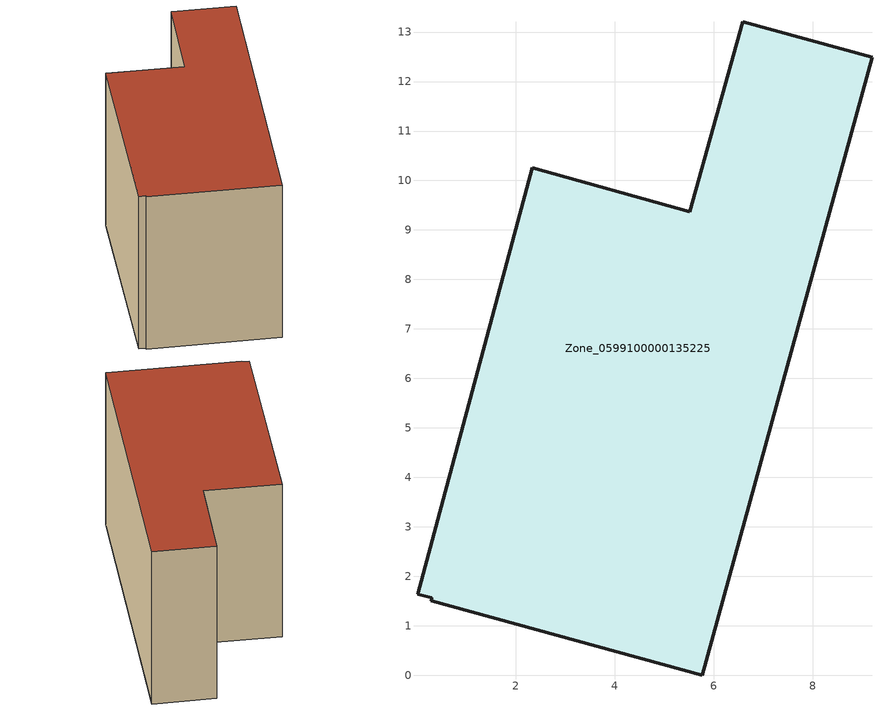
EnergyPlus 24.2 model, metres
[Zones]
Zone_0599100000135225
 floor ground (C_G): 5.77,0 0.29,1.51 0.3,1.56 0.01,1.64 2.33,10.26 5.51,9.37 6.59,13.21 9.2,12.49 z0
 wall outside (C_F): 5.77,0 9.2,12.49 6.59,13.21 5.51,9.37 2.33,10.26 0.01,1.64 0.3,1.56 0.29,1.51 5.77,0 z0:7.72
 roof outside (C_R): 0.29,1.51 5.77,0 9.2,12.49 6.59,13.21 5.51,9.37 2.33,10.26 0.01,1.64 0.3,1.56 z7.72
[BUILDING]
Pand.0599100000135225: North Axis=0; Terrain=City; Loads Convergence Tolerance Value=0.04; Temperature Convergence Tolerance Value=0.4; Solar Distribution=FullExterior; Maximum Number of Warmup Days=25; Minimum Number of Warmup Days=1
[Site:Location]
Rotterdam.The.Hague.AP_ZH_NLD Design_Conditions: Latitude=51.96; Longitude=4.45; Time Zone=1; Elevation=-4.5
[SITE:GROUNDTEMPERATURE:BUILDINGSURFACE]
18, 18, 18, 18, 18, 18, 18, 18, 18, 18, 18, 18
[MATERIAL] Thermal Absorptance=0.9; Solar Absorptance=0.7; Visible Absorptance=0.7
Name | Roughness | Thickness | Conductivity | Density | Specific Heat
G.TI.1975-1991 | MediumSmooth | 0.15 | 0.288461 | 540 | 1210
F.TI.1975-1991 | Rough | 0.3 | 0.230769 | 1920 | 840
R.TI.1975-1991 | MediumRough | 0.2 | 0.153846 | 1500 | 1000
[CONSTRUCTION]
C_G: G.TI.1975-1991
C_F: F.TI.1975-1991
C_R: R.TI.1975-1991
[ZONE]
Zone_0599100000135225: Type=1; Multiplier=1; Ceiling Height=Autocalculate; Volume=Autocalculate; Floor Area=autocalculate; Part of Total Floor Area=Yes
[ZONEINFILTRATION:DESIGNFLOWRATE]
Infil_Zone_0599100000135225: Zone or ZoneList or Space or SpaceList=Zone_0599100000135225; Schedule=AlwaysOn; Design Flow Rate Calculation Method=Flow/Area; Flow Rate per Floor Area=0.003; Constant Term Coefficient=1; Temperature Term Coefficient=0; Velocity Term Coefficient=0; Velocity Squared Term Coefficient=0
[HVACTEMPLATE:ZONE:IDEALLOADSAIRSYSTEM]
Zone_0599100000135225: Maximum Heating Supply Air Temperature=50; Minimum Cooling Supply Air Temperature=13; Maximum Heating Supply Air Humidity Ratio=0.0156; Minimum Cooling Supply Air Humidity Ratio=0.0077; Heating Limit=NoLimit; Cooling Limit=NoLimit; Dehumidification Control Type=ConstantSensibleHeatRatio; Cooling Sensible Heat Ratio=0.7; Dehumidification Setpoint=60; Humidification Control Type=None; Humidification Setpoint=30; Outdoor Air Method=None; Outdoor Air Flow Rate per Person=0.00944; Outdoor Air Flow Rate per Zone Floor Area=0; Outdoor Air Flow Rate per Zone=0; Demand Controlled Ventilation Type=None; Outdoor Air Economizer Type=NoEconomizer; Heat Recovery Type=None; Sensible Heat Recovery Effectiveness=0.7; Latent Heat Recovery Effectiveness=0.65
[ZONECONTROL:THERMOSTAT]
ThermostatControl_Zone_0599100000135225: Zone or ZoneList=Zone_0599100000135225; Control Type Schedule=DualSetpointControlType; Control 1=Thermostat_Zone_0599100000135225; Temperature Difference Between Cutout And Setpoint=0
[THERMOSTATSETPOINT:DUALSETPOINT]
Thermostat_Zone_0599100000135225: Heating Setpoint Temperature Schedule=HeatingSetpoint_Zone_0599100000135225; Cooling Setpoint Temperature Schedule=CoolingSetpoint_Zone_0599100000135225
[SCHEDULE:COMPACT]
HeatingSetpoint_Zone_0599100000135225: Through: 12/31, For: AllDays, Until: 24:00, 21
CoolingSetpoint_Zone_0599100000135225: Through: 12/31, For: AllDays, Until: 24:00, 24
DualSetpointControlType: Through: 12/31, For: AllDays, Until: 24:00, 4
AlwaysOn: Through: 12/31, For: AllDays, Until: 24:00, 1
